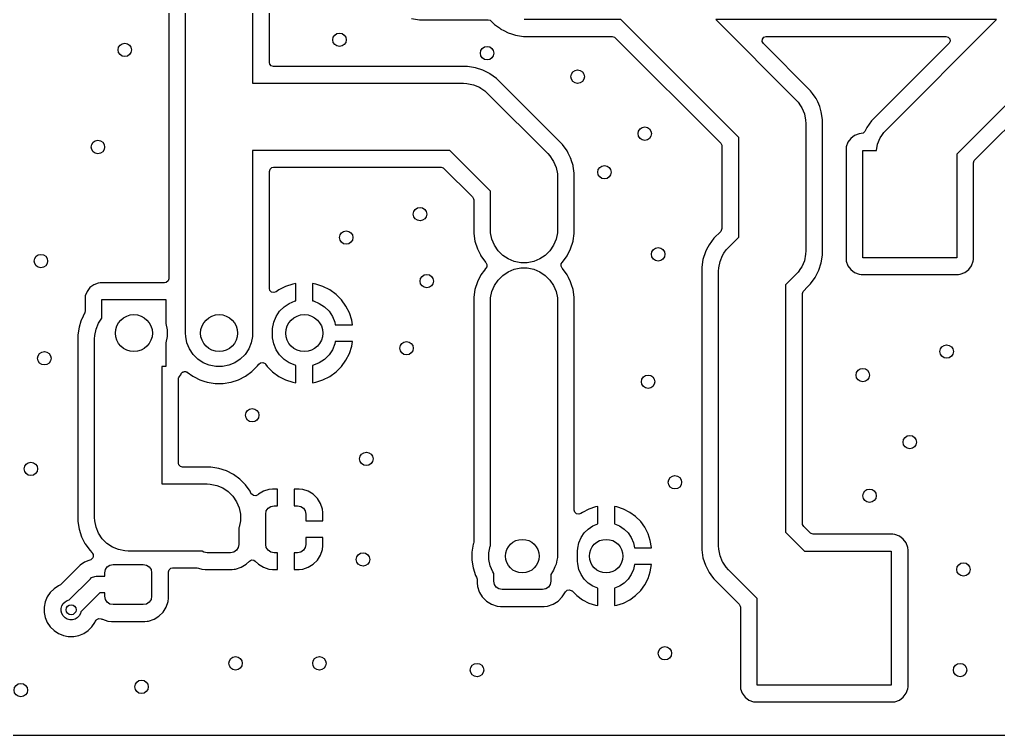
# Model space of a CAD drawing. Extents: x 2.03 to 8.88, y -5.74 to -2.97.
# Drawn here: x 5.955 to 7.104, y -5.738 to -4.898 of the extents above; entities that cross this region are included whole.
import ezdxf

# ---------------------------------------------------------------- set-up
doc = ezdxf.new("R2010")
doc.units = 0
doc.header["$MEASUREMENT"] = 0
doc.layers.add('BLACK', color=7, linetype='CONTINUOUS')

msp = doc.modelspace()

# ---------------------------------------------------------------- linework, layer by layer
at = {"layer": 'BLACK', "linetype": 'CONTINUOUS'}
for p, q in [((6.2287, -4.8232), (6.2287, -4.9724)), ((6.2484, -4.9479), (6.2484, -4.8339)), ((6.15, -5.0118), (6.15, -4.8395)), ((6.1303, -4.8497), (6.1303, -5.2018)), ((6.4153, -4.8962), (6.4245, -4.8977)), ((6.4245, -4.8977), (6.4245, -4.8977)), ((6.4245, -4.8977), (6.4816, -4.8977)), ((6.4816, -4.8977), (6.505, -4.8977)), ((6.505, -4.8977), (6.5076, -4.8984)), ((6.5076, -4.8984), (6.5085, -4.8991)), ((6.5085, -4.8991), (6.5127, -4.9033)), ((6.5127, -4.9033), (6.5195, -4.9082)), ((6.5512, -4.8976), (6.5473, -4.8974)), ((6.5945, -4.8976), (6.5512, -4.8976)), ((6.661, -4.8976), (6.5945, -4.8976)), ((6.7992, -5.0359), (6.661, -4.8976)), ((6.9252, -4.8976), (6.7724, -4.8976)), ((6.7724, -4.8976), (6.8664, -4.9917)), ((7.1018, -4.8976), (6.9252, -4.8976)), ((6.9722, -5.0273), (7.1018, -4.8976)), ((6.5195, -4.9082), (6.5195, -4.9082)), ((6.5195, -4.9082), (6.5202, -4.9088)), ((6.5202, -4.9088), (6.5235, -4.9105)), ((6.5235, -4.9105), (6.5285, -4.913)), ((6.5285, -4.913), (6.5285, -4.913)), ((6.5285, -4.913), (6.5285, -4.913)), ((6.5285, -4.913), (6.5326, -4.9143)), ((6.5326, -4.9143), (6.5373, -4.9159)), ((6.5373, -4.9159), (6.5465, -4.9173)), ((6.5465, -4.9173), (6.5465, -4.9173)), ((6.5465, -4.9173), (6.5898, -4.9173)), ((6.5898, -4.9173), (6.6508, -4.9173)), ((6.6508, -4.9173), (6.6535, -4.9181)), ((6.6535, -4.9181), (6.6543, -4.9188)), ((6.6543, -4.9188), (6.7781, -5.0426)), ((6.8269, -4.9233), (6.8271, -4.9205)), ((6.8283, -4.9257), (6.8269, -4.9233)), ((6.8271, -4.9205), (6.8288, -4.9183)), ((6.8836, -4.9811), (6.8283, -4.9257)), ((6.8288, -4.9183), (6.8314, -4.9174)), ((6.8314, -4.9174), (6.8317, -4.9173)), ((6.8317, -4.9173), (6.9205, -4.9173)), ((6.9205, -4.9173), (7.0424, -4.9173)), ((7.0459, -4.9257), (6.9549, -5.0166)), ((7.0424, -4.9173), (7.0451, -4.9181)), ((7.0451, -4.9181), (7.0469, -4.9202)), ((7.0461, -4.9254), (7.0459, -4.9257)), ((7.0473, -4.9229), (7.0461, -4.9254)), ((7.0469, -4.9202), (7.0473, -4.9229)), ((7.1895, -4.9213), (7.0551, -5.0557)), ((6.2489, -4.9499), (6.2484, -4.9479)), ((6.2507, -4.952), (6.2489, -4.9499)), ((7.0894, -5.0493), (7.1963, -4.9424)), ((6.2533, -4.9527), (6.2507, -4.952)), ((6.481, -4.9527), (6.2533, -4.9527)), ((6.4902, -4.9542), (6.481, -4.9527)), ((6.481, -4.9527), (6.481, -4.9527)), ((6.4991, -4.9571), (6.4902, -4.9542)), ((6.5068, -4.961), (6.4991, -4.9571)), ((6.5073, -4.9613), (6.5068, -4.961)), ((6.5149, -4.9668), (6.5073, -4.9613)), ((6.2287, -4.9724), (6.4764, -4.9724)), ((6.4764, -4.9724), (6.4802, -4.9726)), ((6.4802, -4.9726), (6.4878, -4.9741)), ((6.4878, -4.9741), (6.4949, -4.9771)), ((6.5923, -5.0442), (6.5149, -4.9668)), ((6.4949, -4.9771), (6.4965, -4.9782)), ((6.4965, -4.9782), (6.5014, -4.9814)), ((6.5014, -4.9814), (6.5042, -4.984)), ((6.5042, -4.984), (6.5751, -5.0548)), ((6.8859, -4.9842), (6.8836, -4.9811)), ((6.8891, -4.9886), (6.8859, -4.9842)), ((6.8664, -4.9917), (6.869, -4.9946)), ((6.869, -4.9946), (6.8718, -4.9987)), ((6.89, -4.9903), (6.8891, -4.9886)), ((6.8916, -4.9935), (6.89, -4.9903)), ((6.892, -4.9942), (6.8916, -4.9935)), ((6.8933, -4.9969), (6.892, -4.9942)), ((6.892, -4.9942), (6.892, -4.9942)), ((6.8943, -4.9998), (6.8933, -4.9969)), ((6.8933, -4.9969), (6.8933, -4.9969)), ((6.8933, -4.9969), (6.8933, -4.9969)), ((6.8718, -4.9987), (6.8733, -5.001)), ((6.8733, -5.001), (6.8763, -5.0081)), ((6.8763, -5.0081), (6.8778, -5.0157)), ((6.8962, -5.0057), (6.8943, -4.9998)), ((6.8977, -5.0149), (6.8962, -5.0057)), ((6.15, -5.2657), (6.15, -5.0118)), ((6.8778, -5.0157), (6.878, -5.0195)), ((6.878, -5.0195), (6.878, -5.1693)), ((6.8977, -5.1739), (6.8977, -5.0149)), ((6.9549, -5.0166), (6.9495, -5.0242)), ((6.9549, -5.0166), (6.9549, -5.0166)), ((6.9407, -5.0317), (6.9353, -5.0337)), ((6.943, -5.0315), (6.9407, -5.0317)), ((6.9431, -5.0315), (6.943, -5.0315)), ((6.943, -5.0315), (6.943, -5.0315)), ((6.943, -5.0315), (6.943, -5.0315)), ((6.9452, -5.0308), (6.9431, -5.0314)), ((6.9431, -5.0314), (6.9431, -5.0315)), ((6.9471, -5.0288), (6.9452, -5.0308)), ((6.9495, -5.0242), (6.9471, -5.0288)), ((6.9672, -5.0337), (6.9696, -5.0301)), ((6.9696, -5.0301), (6.9722, -5.0273)), ((6.7781, -5.0426), (6.7794, -5.045)), ((6.7992, -5.153), (6.7992, -5.0359)), ((6.9274, -5.0416), (6.9254, -5.0469)), ((6.9308, -5.0371), (6.9274, -5.0416)), ((6.9274, -5.0416), (6.9274, -5.0416)), ((6.9353, -5.0337), (6.9308, -5.0371)), ((6.9308, -5.0371), (6.9308, -5.0371)), ((6.9353, -5.0337), (6.9353, -5.0337)), ((6.9623, -5.0437), (6.9653, -5.0366)), ((6.9653, -5.0366), (6.9672, -5.0337)), ((6.4601, -5.0512), (6.2287, -5.0512)), ((6.2287, -5.0512), (6.2287, -5.2657)), ((6.5079, -5.099), (6.4601, -5.0512)), ((6.5978, -5.0517), (6.5923, -5.0442)), ((6.5992, -5.0545), (6.5978, -5.0517)), ((6.602, -5.06), (6.5992, -5.0545)), ((6.7794, -5.045), (6.7795, -5.046)), ((6.7795, -5.046), (6.7795, -5.1428)), ((6.9254, -5.0469), (6.9252, -5.0488)), ((6.9252, -5.0488), (6.9252, -5.0493)), ((6.9252, -5.0493), (6.9252, -5.0493)), ((6.9252, -5.0493), (6.9252, -5.1791)), ((6.9449, -5.1772), (6.9449, -5.0512)), ((6.9449, -5.0512), (6.9608, -5.0512)), ((6.9608, -5.0512), (6.9623, -5.0437)), ((7.0763, -5.0624), (7.0894, -5.0493)), ((6.5751, -5.0548), (6.5777, -5.0577)), ((6.5777, -5.0577), (6.5812, -5.063)), ((6.5812, -5.063), (6.582, -5.0641)), ((6.582, -5.0641), (6.5849, -5.0712)), ((6.6025, -5.0617), (6.602, -5.06)), ((6.602, -5.06), (6.602, -5.06)), ((6.6027, -5.0623), (6.6025, -5.0617)), ((6.6049, -5.0688), (6.6027, -5.0623)), ((7.0551, -5.0557), (7.0551, -5.1772)), ((7.0748, -5.0659), (7.0756, -5.0632)), ((7.0748, -5.1791), (7.0748, -5.0659)), ((7.0756, -5.0632), (7.0763, -5.0624)), ((6.2484, -5.0758), (6.2492, -5.0731)), ((6.2484, -5.2133), (6.2484, -5.0758)), ((6.2492, -5.0731), (6.2513, -5.0713)), ((6.2513, -5.0713), (6.2533, -5.0709)), ((6.2533, -5.0709), (6.4499, -5.0709)), ((6.4499, -5.0709), (6.4525, -5.0717)), ((6.4525, -5.0717), (6.4533, -5.0723)), ((6.4533, -5.0723), (6.4867, -5.1057)), ((6.5849, -5.0712), (6.5864, -5.0788)), ((6.605, -5.0697), (6.6049, -5.0688)), ((6.6063, -5.078), (6.605, -5.0697)), ((6.5864, -5.0788), (6.5866, -5.0827)), ((6.5866, -5.0827), (6.5866, -5.144)), ((6.6063, -5.1487), (6.6063, -5.078)), ((6.5079, -5.144), (6.5079, -5.099)), ((6.4867, -5.1057), (6.4881, -5.1081)), ((6.4881, -5.1081), (6.4882, -5.1092)), ((6.4882, -5.1092), (6.4882, -5.1487)), ((6.5081, -5.1479), (6.5079, -5.144)), ((6.5866, -5.144), (6.5864, -5.1479)), ((6.7781, -5.1463), (6.7699, -5.1544)), ((6.7787, -5.1454), (6.7781, -5.1463)), ((6.7795, -5.1428), (6.7787, -5.1454)), ((6.4882, -5.1487), (6.4896, -5.1578)), ((6.4896, -5.1578), (6.4925, -5.1667)), ((6.5096, -5.1554), (6.5081, -5.1479)), ((6.5125, -5.1626), (6.5096, -5.1554)), ((6.5849, -5.1554), (6.582, -5.1626)), ((6.5864, -5.1479), (6.5849, -5.1554)), ((6.602, -5.1667), (6.6049, -5.1578)), ((6.6049, -5.1578), (6.605, -5.1572)), ((6.605, -5.1572), (6.6063, -5.1487)), ((6.7699, -5.1544), (6.7644, -5.162)), ((6.7699, -5.1544), (6.7699, -5.1544)), ((6.7871, -5.1651), (6.7992, -5.153)), ((6.4925, -5.1667), (6.4962, -5.1739)), ((6.5168, -5.169), (6.5125, -5.1626)), ((6.5223, -5.1744), (6.5168, -5.169)), ((6.5777, -5.169), (6.5722, -5.1744)), ((6.582, -5.1626), (6.5777, -5.169)), ((6.5978, -5.175), (6.602, -5.1667)), ((6.7607, -5.1693), (6.7602, -5.1702)), ((6.763, -5.1648), (6.7607, -5.1693)), ((6.7607, -5.1693), (6.7607, -5.1693)), ((6.7644, -5.162), (6.763, -5.1648)), ((6.7819, -5.1719), (6.7845, -5.1679)), ((6.7845, -5.1679), (6.7871, -5.1651)), ((6.878, -5.1693), (6.8778, -5.1732)), ((6.4962, -5.1739), (6.4967, -5.175)), ((6.4967, -5.175), (6.5022, -5.1825)), ((6.5287, -5.1787), (6.5223, -5.1744)), ((6.5358, -5.1817), (6.5287, -5.1787)), ((6.5658, -5.1787), (6.5587, -5.1817)), ((6.5722, -5.1744), (6.5658, -5.1787)), ((6.5923, -5.1825), (6.5978, -5.175)), ((6.7573, -5.1791), (6.7559, -5.1883)), ((6.7602, -5.1702), (6.7573, -5.1791)), ((6.7573, -5.1791), (6.7573, -5.1791)), ((6.7602, -5.1702), (6.7602, -5.1702)), ((6.7773, -5.1815), (6.7802, -5.1744)), ((6.7802, -5.1744), (6.7819, -5.1719)), ((6.8763, -5.1807), (6.8733, -5.1879)), ((6.8778, -5.1732), (6.8763, -5.1807)), ((6.8962, -5.1831), (6.8968, -5.179)), ((6.8968, -5.179), (6.8977, -5.1739)), ((6.9252, -5.1791), (6.9252, -5.1791)), ((6.9252, -5.1791), (6.9254, -5.1814)), ((7.0551, -5.1772), (6.9449, -5.1772)), ((7.0746, -5.1814), (7.0748, -5.1791)), ((6.5007, -5.192), (6.4967, -5.1974)), ((6.5022, -5.1899), (6.5007, -5.192)), ((6.5022, -5.1825), (6.5022, -5.1825)), ((6.5022, -5.1825), (6.5024, -5.1827)), ((6.5024, -5.1896), (6.5022, -5.1899)), ((6.5022, -5.1899), (6.5022, -5.1899)), ((6.5022, -5.1899), (6.5022, -5.1899)), ((6.5024, -5.1827), (6.5037, -5.1851)), ((6.5035, -5.1879), (6.5024, -5.1896)), ((6.5037, -5.1851), (6.5035, -5.1879)), ((6.5287, -5.1936), (6.5358, -5.1907)), ((6.5434, -5.1832), (6.5358, -5.1817)), ((6.5358, -5.1907), (6.5434, -5.1892)), ((6.5511, -5.1832), (6.5434, -5.1832)), ((6.5434, -5.1892), (6.5511, -5.1892)), ((6.5587, -5.1817), (6.5511, -5.1832)), ((6.5511, -5.1892), (6.5587, -5.1907)), ((6.5587, -5.1907), (6.5658, -5.1936)), ((6.5908, -5.1872), (6.591, -5.1845)), ((6.5921, -5.1896), (6.5908, -5.1872)), ((6.591, -5.1845), (6.5921, -5.1827)), ((6.5921, -5.1827), (6.5923, -5.1825)), ((6.5923, -5.1899), (6.5921, -5.1896)), ((6.5978, -5.1974), (6.5923, -5.1899)), ((6.7559, -5.1883), (6.7559, -5.5204)), ((6.7756, -5.1929), (6.7758, -5.1891)), ((6.7758, -5.1891), (6.7773, -5.1815)), ((6.8719, -5.19), (6.869, -5.1943)), ((6.8733, -5.1879), (6.8719, -5.19)), ((6.8891, -5.2003), (6.8933, -5.192)), ((6.8933, -5.192), (6.8962, -5.1831)), ((6.9254, -5.1814), (6.9274, -5.1867)), ((6.9274, -5.1867), (6.9274, -5.1867)), ((6.9274, -5.1867), (6.9308, -5.1912)), ((6.9308, -5.1912), (6.9308, -5.1912)), ((6.9308, -5.1912), (6.9353, -5.1946)), ((7.0647, -5.1946), (7.0692, -5.1912)), ((7.0692, -5.1912), (7.0726, -5.1867)), ((7.0726, -5.1867), (7.0746, -5.1814)), ((6.1303, -5.2018), (6.1295, -5.2044)), ((6.4967, -5.1974), (6.4925, -5.2057)), ((6.5125, -5.2098), (6.5168, -5.2034)), ((6.5168, -5.2034), (6.5223, -5.1979)), ((6.5223, -5.1979), (6.5287, -5.1936)), ((6.5658, -5.1936), (6.5722, -5.1979)), ((6.5722, -5.1979), (6.5777, -5.2034)), ((6.5777, -5.2034), (6.582, -5.2098)), ((6.5994, -5.2005), (6.5978, -5.1974)), ((6.602, -5.2057), (6.5994, -5.2005)), ((6.7756, -5.5157), (6.7756, -5.1929)), ((6.8664, -5.1971), (6.8543, -5.2092)), ((6.869, -5.1943), (6.8664, -5.1971)), ((6.8836, -5.2078), (6.8891, -5.2003)), ((6.9353, -5.1946), (6.9353, -5.1946)), ((6.9353, -5.1946), (6.9407, -5.1966)), ((6.9407, -5.1966), (6.9407, -5.1966)), ((6.9407, -5.1966), (6.9409, -5.1966)), ((6.9409, -5.1966), (6.943, -5.1969)), ((6.943, -5.1969), (7.057, -5.1969)), ((7.057, -5.1969), (7.0593, -5.1966)), ((7.0593, -5.1966), (7.0647, -5.1946)), ((6.0378, -5.2123), (6.0344, -5.2168)), ((6.0423, -5.2089), (6.0378, -5.2123)), ((6.0378, -5.2123), (6.0378, -5.2123)), ((6.0476, -5.2069), (6.0423, -5.2089)), ((6.0423, -5.2089), (6.0423, -5.2089)), ((6.05, -5.2067), (6.0476, -5.2069)), ((6.1254, -5.2067), (6.05, -5.2067)), ((6.05, -5.2067), (6.05, -5.2067)), ((6.1274, -5.2062), (6.1254, -5.2067)), ((6.1295, -5.2044), (6.1274, -5.2062)), ((6.249, -5.2156), (6.2484, -5.2133)), ((6.2509, -5.2176), (6.249, -5.2156)), ((6.2594, -5.215), (6.2562, -5.2173)), ((6.2674, -5.2109), (6.2594, -5.215)), ((6.276, -5.2081), (6.2674, -5.2109)), ((6.2795, -5.2075), (6.276, -5.2081)), ((6.2795, -5.2278), (6.2795, -5.2075)), ((6.2795, -5.2075), (6.2795, -5.2075)), ((6.3028, -5.2081), (6.2992, -5.2075)), ((6.2992, -5.2075), (6.2992, -5.2278)), ((6.3113, -5.2109), (6.3028, -5.2081)), ((6.3193, -5.215), (6.3113, -5.2109)), ((6.3266, -5.2203), (6.3193, -5.215)), ((6.4896, -5.2145), (6.4882, -5.2237)), ((6.4925, -5.2057), (6.4896, -5.2145)), ((6.5096, -5.2169), (6.5125, -5.2098)), ((6.582, -5.2098), (6.5849, -5.2169)), ((6.603, -5.2089), (6.602, -5.2057)), ((6.602, -5.2057), (6.602, -5.2057)), ((6.602, -5.2057), (6.602, -5.2057)), ((6.6049, -5.2145), (6.603, -5.2089)), ((6.6063, -5.2237), (6.6049, -5.2145)), ((6.8543, -5.2092), (6.8543, -5.4994)), ((6.8755, -5.216), (6.8795, -5.2119)), ((6.8795, -5.2119), (6.8836, -5.2078)), ((6.0324, -5.2221), (6.0322, -5.2245)), ((6.0322, -5.2245), (6.0322, -5.2245)), ((6.0322, -5.2245), (6.0322, -5.2403)), ((6.0344, -5.2168), (6.0324, -5.2221)), ((6.0344, -5.2168), (6.0344, -5.2168)), ((6.0519, -5.248), (6.0519, -5.2264)), ((6.0519, -5.2264), (6.1269, -5.2264)), ((6.1269, -5.2264), (6.1269, -5.2539)), ((6.2536, -5.2182), (6.2509, -5.2176)), ((6.2562, -5.2173), (6.2536, -5.2182)), ((6.333, -5.2266), (6.3266, -5.2203)), ((6.3383, -5.2339), (6.333, -5.2266)), ((6.4882, -5.2237), (6.4882, -5.5114)), ((6.5079, -5.2283), (6.5081, -5.2245)), ((6.5081, -5.2245), (6.5096, -5.2169)), ((6.5849, -5.2169), (6.5864, -5.2245)), ((6.5864, -5.2245), (6.5866, -5.2283)), ((6.6063, -5.4735), (6.6063, -5.2237)), ((6.874, -5.2194), (6.8748, -5.2168)), ((6.874, -5.4893), (6.874, -5.2194)), ((6.8748, -5.2168), (6.8755, -5.216)), ((6.2604, -5.2401), (6.2656, -5.2349)), ((6.2656, -5.2349), (6.2717, -5.2308)), ((6.2717, -5.2308), (6.2785, -5.228)), ((6.2785, -5.228), (6.2795, -5.2278)), ((6.2992, -5.2278), (6.3003, -5.228)), ((6.3003, -5.228), (6.307, -5.2308)), ((6.307, -5.2308), (6.3132, -5.2349)), ((6.3132, -5.2349), (6.3184, -5.2401)), ((6.3424, -5.2419), (6.3383, -5.2339)), ((6.5079, -5.5155), (6.5079, -5.2283)), ((6.5866, -5.2283), (6.5866, -5.5256)), ((6.0279, -5.2498), (6.0273, -5.2516)), ((6.0282, -5.2493), (6.0279, -5.2498)), ((6.0279, -5.2498), (6.0279, -5.2498)), ((6.0279, -5.2498), (6.0279, -5.2498)), ((6.0279, -5.2498), (6.0279, -5.2498)), ((6.0316, -5.2425), (6.0282, -5.2493)), ((6.0282, -5.2493), (6.0282, -5.2493)), ((6.0321, -5.2412), (6.0316, -5.2425)), ((6.0322, -5.2403), (6.032, -5.2408)), ((6.032, -5.2408), (6.0321, -5.2412)), ((6.0494, -5.2517), (6.0519, -5.248)), ((6.2535, -5.253), (6.2563, -5.2462)), ((6.2563, -5.2462), (6.2604, -5.2401)), ((6.3184, -5.2401), (6.3224, -5.2462)), ((6.3224, -5.2462), (6.3253, -5.253)), ((6.3451, -5.2505), (6.3424, -5.2419)), ((6.0251, -5.2586), (6.0236, -5.2678)), ((6.0273, -5.2516), (6.0251, -5.2586)), ((6.0435, -5.2686), (6.045, -5.261)), ((6.045, -5.261), (6.048, -5.2539)), ((6.048, -5.2539), (6.0494, -5.2517)), ((6.1269, -5.2539), (6.127, -5.2543)), ((6.127, -5.2543), (6.1286, -5.2619)), ((6.2519, -5.2639), (6.2521, -5.2602)), ((6.2521, -5.2602), (6.2535, -5.253)), ((6.3253, -5.253), (6.3258, -5.2559)), ((6.3258, -5.2559), (6.346, -5.2559)), ((6.346, -5.2559), (6.3451, -5.2505)), ((6.0236, -5.2678), (6.0236, -5.4869)), ((6.0433, -5.2724), (6.0435, -5.2686)), ((6.0433, -5.4823), (6.0433, -5.2724)), ((6.1286, -5.2696), (6.127, -5.2772)), ((6.1286, -5.2619), (6.1286, -5.2696)), ((6.1502, -5.2696), (6.15, -5.2657)), ((6.1517, -5.2772), (6.1502, -5.2696)), ((6.2286, -5.2696), (6.227, -5.2772)), ((6.2287, -5.2657), (6.2286, -5.2696)), ((6.2519, -5.2676), (6.2519, -5.2639)), ((6.2521, -5.2713), (6.2519, -5.2676)), ((6.2535, -5.2785), (6.2521, -5.2713)), ((6.127, -5.2772), (6.1269, -5.2776)), ((6.1269, -5.2776), (6.1269, -5.3051)), ((6.1546, -5.2843), (6.1517, -5.2772)), ((6.1589, -5.2907), (6.1546, -5.2843)), ((6.2241, -5.2843), (6.2198, -5.2907)), ((6.227, -5.2772), (6.2241, -5.2843)), ((6.2563, -5.2853), (6.2535, -5.2785)), ((6.3253, -5.2785), (6.3224, -5.2853)), ((6.3258, -5.2756), (6.3253, -5.2785)), ((6.346, -5.2756), (6.3258, -5.2756)), ((6.3424, -5.2896), (6.3451, -5.281)), ((6.3451, -5.281), (6.346, -5.2756)), ((6.1644, -5.2962), (6.1589, -5.2907)), ((6.2198, -5.2907), (6.2143, -5.2962)), ((6.2604, -5.2914), (6.2563, -5.2853)), ((6.2656, -5.2966), (6.2604, -5.2914)), ((6.3184, -5.2914), (6.3132, -5.2966)), ((6.3224, -5.2853), (6.3184, -5.2914)), ((6.3383, -5.2976), (6.3424, -5.2896)), ((6.1269, -5.3051), (6.122, -5.3051)), ((6.122, -5.3051), (6.122, -5.4429)), ((6.1708, -5.3005), (6.1644, -5.2962)), ((6.1779, -5.3034), (6.1708, -5.3005)), ((6.1855, -5.3049), (6.1779, -5.3034)), ((6.1856, -5.3049), (6.1855, -5.3049)), ((6.1857, -5.3049), (6.1856, -5.3049)), ((6.193, -5.3049), (6.1857, -5.3049)), ((6.1931, -5.3049), (6.193, -5.3049)), ((6.1932, -5.3049), (6.1931, -5.3049)), ((6.2008, -5.3034), (6.1932, -5.3049)), ((6.2079, -5.3005), (6.2008, -5.3034)), ((6.2143, -5.2962), (6.2079, -5.3005)), ((6.2279, -5.3108), (6.2344, -5.3042)), ((6.2344, -5.3042), (6.2359, -5.3022)), ((6.2359, -5.3022), (6.2381, -5.3005)), ((6.2381, -5.3005), (6.2408, -5.3003)), ((6.2408, -5.3003), (6.2433, -5.3016)), ((6.2433, -5.3016), (6.2438, -5.3022)), ((6.2438, -5.3022), (6.2458, -5.3049)), ((6.2458, -5.3049), (6.2458, -5.3049)), ((6.2458, -5.3049), (6.2521, -5.3112)), ((6.2717, -5.3007), (6.2656, -5.2966)), ((6.2785, -5.3035), (6.2717, -5.3007)), ((6.2795, -5.3037), (6.2785, -5.3035)), ((6.2795, -5.324), (6.2795, -5.3037)), ((6.3003, -5.3035), (6.2992, -5.3037)), ((6.2992, -5.3037), (6.2992, -5.324)), ((6.307, -5.3007), (6.3003, -5.3035)), ((6.3132, -5.2966), (6.307, -5.3007)), ((6.3266, -5.3112), (6.333, -5.3049)), ((6.333, -5.3049), (6.3383, -5.2976)), ((6.1419, -5.3184), (6.1424, -5.3175)), ((6.1419, -5.3191), (6.1419, -5.3184)), ((6.1424, -5.3175), (6.1425, -5.3172)), ((6.1425, -5.3172), (6.1426, -5.317)), ((6.1426, -5.317), (6.1443, -5.3147)), ((6.1443, -5.3147), (6.1448, -5.3135)), ((6.1448, -5.3135), (6.145, -5.313)), ((6.145, -5.313), (6.1457, -5.3124)), ((6.1457, -5.3124), (6.1463, -5.3117)), ((6.1463, -5.3117), (6.1467, -5.3115)), ((6.1467, -5.3115), (6.1471, -5.3112)), ((6.1471, -5.3112), (6.148, -5.3111)), ((6.148, -5.3111), (6.1488, -5.3107)), ((6.1488, -5.3107), (6.1493, -5.3108)), ((6.1493, -5.3108), (6.1498, -5.3108)), ((6.1498, -5.3108), (6.1506, -5.3111)), ((6.1506, -5.3111), (6.1515, -5.3113)), ((6.1515, -5.3113), (6.1521, -5.3117)), ((6.1521, -5.3117), (6.1584, -5.3163)), ((6.1584, -5.3163), (6.1602, -5.3172)), ((6.1602, -5.3172), (6.1667, -5.3205)), ((6.212, -5.3205), (6.2203, -5.3163)), ((6.2203, -5.3163), (6.2279, -5.3108)), ((6.2521, -5.3112), (6.2594, -5.3165)), ((6.2594, -5.3165), (6.2674, -5.3206)), ((6.3113, -5.3206), (6.3193, -5.3165)), ((6.3193, -5.3165), (6.3266, -5.3112)), ((6.1418, -5.3197), (6.1419, -5.3191)), ((6.1418, -5.4183), (6.1418, -5.3197)), ((6.1667, -5.3205), (6.1667, -5.3205)), ((6.1667, -5.3205), (6.1667, -5.3205)), ((6.1667, -5.3205), (6.1714, -5.322)), ((6.1714, -5.322), (6.1755, -5.3234)), ((6.1755, -5.3234), (6.1847, -5.3248)), ((6.1847, -5.3248), (6.1847, -5.3248)), ((6.1847, -5.3248), (6.194, -5.3248)), ((6.194, -5.3248), (6.2032, -5.3234)), ((6.2032, -5.3234), (6.2036, -5.3232)), ((6.2036, -5.3232), (6.212, -5.3205)), ((6.2674, -5.3206), (6.276, -5.3234)), ((6.276, -5.3234), (6.2795, -5.324)), ((6.2992, -5.324), (6.3028, -5.3234)), ((6.3028, -5.3234), (6.3113, -5.3206)), ((6.1422, -5.4204), (6.1418, -5.4183)), ((6.144, -5.4224), (6.1422, -5.4204)), ((6.1466, -5.4232), (6.144, -5.4224)), ((6.1798, -5.4232), (6.1466, -5.4232)), ((6.189, -5.4247), (6.1798, -5.4232)), ((6.1798, -5.4232), (6.1798, -5.4232)), ((6.1979, -5.4275), (6.189, -5.4247)), ((6.2062, -5.4318), (6.1979, -5.4275)), ((6.2137, -5.4372), (6.2062, -5.4318)), ((6.122, -5.4429), (6.1752, -5.4429)), ((6.1752, -5.4429), (6.1791, -5.4431)), ((6.1791, -5.4431), (6.1866, -5.4446)), ((6.1866, -5.4446), (6.1938, -5.4476)), ((6.2203, -5.4438), (6.2137, -5.4372)), ((6.2257, -5.4513), (6.2203, -5.4438)), ((6.1938, -5.4476), (6.2002, -5.4519)), ((6.2002, -5.4519), (6.2056, -5.4573)), ((6.2262, -5.4524), (6.2257, -5.4513)), ((6.2272, -5.4543), (6.2262, -5.4524)), ((6.2277, -5.455), (6.2272, -5.4543)), ((6.2299, -5.4566), (6.2277, -5.455)), ((6.2326, -5.4568), (6.2299, -5.4566)), ((6.235, -5.4555), (6.2326, -5.4568)), ((6.2355, -5.455), (6.235, -5.4555)), ((6.2414, -5.4514), (6.2355, -5.455)), ((6.2479, -5.4492), (6.2414, -5.4514)), ((6.2414, -5.4514), (6.2414, -5.4514)), ((6.252, -5.4488), (6.2479, -5.4492)), ((6.2579, -5.4488), (6.252, -5.4488)), ((6.252, -5.4488), (6.252, -5.4488)), ((6.2579, -5.4685), (6.2579, -5.4488)), ((6.2835, -5.4488), (6.2776, -5.4488)), ((6.2776, -5.4488), (6.2776, -5.4685)), ((6.2875, -5.4492), (6.2835, -5.4488)), ((6.2941, -5.4514), (6.2875, -5.4492)), ((6.2875, -5.4492), (6.2875, -5.4492)), ((6.2999, -5.455), (6.2941, -5.4514)), ((6.2941, -5.4514), (6.2941, -5.4514)), ((6.3048, -5.4599), (6.2999, -5.455)), ((6.2056, -5.4573), (6.2099, -5.4637)), ((6.2099, -5.4637), (6.2129, -5.4709)), ((6.3084, -5.4658), (6.3048, -5.4599)), ((6.3106, -5.4723), (6.3084, -5.4658)), ((6.3084, -5.4658), (6.3084, -5.4658)), ((6.2129, -5.4709), (6.2144, -5.4784)), ((6.2144, -5.4784), (6.2144, -5.4861)), ((6.2441, -5.4783), (6.2448, -5.4746)), ((6.2441, -5.5138), (6.2441, -5.4783)), ((6.2448, -5.4746), (6.247, -5.4714)), ((6.247, -5.4714), (6.2502, -5.4693)), ((6.2502, -5.4693), (6.2539, -5.4685)), ((6.2539, -5.4685), (6.2579, -5.4685)), ((6.2776, -5.4685), (6.2815, -5.4685)), ((6.2815, -5.4685), (6.2853, -5.4693)), ((6.2853, -5.4693), (6.2885, -5.4714)), ((6.2885, -5.4714), (6.2906, -5.4746)), ((6.2906, -5.4746), (6.2913, -5.4783)), ((6.2913, -5.4783), (6.2913, -5.4862)), ((6.311, -5.4764), (6.3106, -5.4723)), ((6.311, -5.4862), (6.311, -5.4764)), ((6.311, -5.4764), (6.311, -5.4764)), ((6.6069, -5.4758), (6.6063, -5.4735)), ((6.6088, -5.4778), (6.6069, -5.4758)), ((6.6115, -5.4784), (6.6088, -5.4778)), ((6.6141, -5.4775), (6.6115, -5.4784)), ((6.6158, -5.4762), (6.6141, -5.4775)), ((6.6233, -5.4724), (6.6158, -5.4762)), ((6.6313, -5.4698), (6.6233, -5.4724)), ((6.6339, -5.4694), (6.6313, -5.4698)), ((6.6339, -5.4897), (6.6339, -5.4694)), ((6.6339, -5.4694), (6.6339, -5.4694)), ((6.6561, -5.4698), (6.6535, -5.4694)), ((6.6535, -5.4694), (6.6535, -5.4897)), ((6.6641, -5.4724), (6.6561, -5.4698)), ((6.6716, -5.4762), (6.6641, -5.4724)), ((6.6783, -5.4811), (6.6716, -5.4762)), ((6.0236, -5.4869), (6.0251, -5.4961)), ((6.0435, -5.4861), (6.0433, -5.4823)), ((6.045, -5.4937), (6.0435, -5.4861)), ((6.2144, -5.4861), (6.2129, -5.4937)), ((6.2913, -5.4862), (6.311, -5.4862)), ((6.6279, -5.4921), (6.6339, -5.4897)), ((6.6535, -5.4897), (6.6595, -5.4921)), ((6.6842, -5.487), (6.6783, -5.4811)), ((6.6783, -5.4811), (6.6783, -5.4811)), ((6.6892, -5.4938), (6.6842, -5.487)), ((6.6842, -5.487), (6.6842, -5.487)), ((6.8741, -5.4903), (6.874, -5.4893)), ((6.8755, -5.4927), (6.8741, -5.4903)), ((6.0251, -5.4961), (6.0279, -5.505)), ((6.048, -5.5008), (6.045, -5.4937)), ((6.0522, -5.5073), (6.048, -5.5008)), ((6.2129, -5.4937), (6.2126, -5.4944)), ((6.2126, -5.4944), (6.2126, -5.5138)), ((6.6142, -5.5059), (6.6178, -5.5004)), ((6.6178, -5.5004), (6.6225, -5.4958)), ((6.6225, -5.4958), (6.6279, -5.4921)), ((6.6595, -5.4921), (6.6649, -5.4958)), ((6.6649, -5.4958), (6.6696, -5.5004)), ((6.6696, -5.5004), (6.6732, -5.5059)), ((6.693, -5.5013), (6.6892, -5.4938)), ((6.6955, -5.5092), (6.693, -5.5013)), ((6.8543, -5.4994), (6.8765, -5.5217)), ((6.8833, -5.5005), (6.8755, -5.4927)), ((6.8841, -5.5012), (6.8833, -5.5005)), ((6.8867, -5.5019), (6.8841, -5.5012)), ((6.9802, -5.5019), (6.8867, -5.5019)), ((6.9826, -5.5022), (6.9802, -5.5019)), ((6.9802, -5.5019), (6.9802, -5.5019)), ((6.9802, -5.5019), (6.9802, -5.5019)), ((6.9802, -5.5019), (6.9802, -5.5019)), ((6.9879, -5.5042), (6.9826, -5.5022)), ((6.9826, -5.5022), (6.9826, -5.5022)), ((6.0279, -5.505), (6.0319, -5.5127)), ((6.0319, -5.5127), (6.0322, -5.5132)), ((6.0322, -5.5132), (6.0376, -5.5208)), ((6.0577, -5.5127), (6.0522, -5.5073)), ((6.0641, -5.517), (6.0577, -5.5127)), ((6.2126, -5.5138), (6.2118, -5.5175)), ((6.2448, -5.5175), (6.2441, -5.5138)), ((6.2913, -5.5138), (6.2906, -5.5175)), ((6.311, -5.5059), (6.2913, -5.5059)), ((6.2913, -5.5059), (6.2913, -5.5138)), ((6.311, -5.5157), (6.311, -5.5059)), ((6.4877, -5.5137), (6.4862, -5.5229)), ((6.4879, -5.5129), (6.4877, -5.5137)), ((6.4882, -5.5114), (6.4879, -5.5129)), ((6.6104, -5.5184), (6.6117, -5.5119)), ((6.6117, -5.5119), (6.6142, -5.5059)), ((6.6732, -5.5059), (6.6757, -5.5119)), ((6.6757, -5.5119), (6.6769, -5.5177)), ((6.6969, -5.5175), (6.6955, -5.5092)), ((6.6955, -5.5092), (6.6955, -5.5092)), ((6.9924, -5.5076), (6.9879, -5.5042)), ((6.9879, -5.5042), (6.9879, -5.5042)), ((6.9958, -5.5121), (6.9924, -5.5076)), ((6.9924, -5.5076), (6.9924, -5.5076)), ((6.9978, -5.5174), (6.9958, -5.5121)), ((6.9958, -5.5121), (6.9958, -5.5121)), ((6.0376, -5.5208), (6.0376, -5.5208)), ((6.0376, -5.5208), (6.0404, -5.5236)), ((6.0404, -5.5236), (6.041, -5.5246)), ((6.041, -5.5246), (6.0416, -5.5256)), ((6.0416, -5.5256), (6.0416, -5.5258)), ((6.0416, -5.5258), (6.0417, -5.526)), ((6.0712, -5.52), (6.0641, -5.517)), ((6.0788, -5.5215), (6.0712, -5.52)), ((6.0827, -5.5217), (6.0788, -5.5215)), ((6.1696, -5.5217), (6.0827, -5.5217)), ((6.1714, -5.5229), (6.1696, -5.5217)), ((6.1752, -5.5236), (6.1714, -5.5229)), ((6.2028, -5.5236), (6.1752, -5.5236)), ((6.2065, -5.5229), (6.2028, -5.5236)), ((6.2097, -5.5207), (6.2065, -5.5229)), ((6.2118, -5.5175), (6.2097, -5.5207)), ((6.247, -5.5207), (6.2448, -5.5175)), ((6.2502, -5.5229), (6.247, -5.5207)), ((6.2539, -5.5236), (6.2502, -5.5229)), ((6.2579, -5.5236), (6.2539, -5.5236)), ((6.2579, -5.5433), (6.2579, -5.5236)), ((6.2815, -5.5236), (6.2776, -5.5236)), ((6.2776, -5.5236), (6.2776, -5.5433)), ((6.2853, -5.5229), (6.2815, -5.5236)), ((6.2885, -5.5207), (6.2853, -5.5229)), ((6.2906, -5.5175), (6.2885, -5.5207)), ((6.3084, -5.5263), (6.3106, -5.5198)), ((6.3106, -5.5198), (6.311, -5.5157)), ((6.3106, -5.5198), (6.3106, -5.5198)), ((6.311, -5.5157), (6.311, -5.5157)), ((6.4862, -5.5229), (6.4862, -5.5322)), ((6.5061, -5.5237), (6.5076, -5.5161)), ((6.5061, -5.5314), (6.5061, -5.5237)), ((6.5076, -5.5161), (6.5079, -5.5155)), ((6.5866, -5.5256), (6.5864, -5.5294)), ((6.6102, -5.5217), (6.6104, -5.5184)), ((6.6102, -5.5335), (6.6102, -5.5217)), ((6.6769, -5.5177), (6.6969, -5.5177)), ((6.6969, -5.5177), (6.6969, -5.5175)), ((6.7559, -5.5204), (6.7573, -5.5296)), ((6.7758, -5.5196), (6.7756, -5.5157)), ((6.7773, -5.5272), (6.7758, -5.5196)), ((6.8765, -5.5217), (6.9783, -5.5217)), ((6.9783, -5.5217), (6.9783, -5.6791)), ((6.9978, -5.5177), (6.9978, -5.5174)), ((6.9979, -5.5181), (6.9978, -5.5177)), ((6.9981, -5.5198), (6.9979, -5.5181)), ((6.9981, -5.5997), (6.9981, -5.5198)), ((6.9981, -5.5198), (6.9981, -5.5198)), ((6.9981, -5.5198), (6.9981, -5.5198)), ((6.0313, -5.5348), (6.0264, -5.5381)), ((6.0367, -5.5326), (6.0313, -5.5348)), ((6.0313, -5.5348), (6.0313, -5.5348)), ((6.0375, -5.5324), (6.0367, -5.5326)), ((6.0367, -5.5326), (6.0367, -5.5326)), ((6.0387, -5.532), (6.0375, -5.5324)), ((6.0408, -5.5302), (6.0387, -5.532)), ((6.0411, -5.5296), (6.0408, -5.5302)), ((6.0416, -5.5287), (6.0411, -5.5296)), ((6.0417, -5.5283), (6.0416, -5.5286)), ((6.0416, -5.5286), (6.0416, -5.5287)), ((6.0417, -5.526), (6.0417, -5.5272)), ((6.0417, -5.5272), (6.0417, -5.5283)), ((6.2153, -5.5407), (6.2212, -5.5371)), ((6.2212, -5.5371), (6.2249, -5.5334)), ((6.2249, -5.5334), (6.2273, -5.5321)), ((6.2273, -5.5321), (6.2301, -5.5323)), ((6.2301, -5.5323), (6.2318, -5.5334)), ((6.2318, -5.5334), (6.2355, -5.5371)), ((6.2355, -5.5371), (6.2414, -5.5407)), ((6.2941, -5.5407), (6.2999, -5.5371)), ((6.2999, -5.5371), (6.3048, -5.5322)), ((6.3048, -5.5322), (6.3084, -5.5263)), ((6.3084, -5.5263), (6.3084, -5.5263)), ((6.4862, -5.5322), (6.4877, -5.5414)), ((6.5076, -5.539), (6.5061, -5.5314)), ((6.5849, -5.537), (6.5836, -5.5403)), ((6.5859, -5.5323), (6.5849, -5.537)), ((6.5864, -5.5294), (6.5859, -5.5323)), ((6.6104, -5.5367), (6.6102, -5.5335)), ((6.6117, -5.5432), (6.6104, -5.5367)), ((6.7573, -5.5296), (6.7602, -5.5384)), ((6.7802, -5.5343), (6.7773, -5.5272)), ((6.7806, -5.5349), (6.7802, -5.5343)), ((6.7845, -5.5407), (6.7806, -5.5349)), ((6.0264, -5.5381), (6.0033, -5.5612)), ((6.0264, -5.5381), (6.0264, -5.5381)), ((6.0551, -5.5472), (6.0559, -5.5435)), ((6.0551, -5.5512), (6.0551, -5.5472)), ((6.0559, -5.5435), (6.058, -5.5403)), ((6.058, -5.5403), (6.0612, -5.5382)), ((6.0612, -5.5382), (6.065, -5.5374)), ((6.065, -5.5374), (6.1004, -5.5374)), ((6.1004, -5.5374), (6.1042, -5.5382)), ((6.1042, -5.5382), (6.1074, -5.5403)), ((6.1074, -5.5403), (6.1095, -5.5435)), ((6.1095, -5.5435), (6.1102, -5.5472)), ((6.1102, -5.5472), (6.1102, -5.5748)), ((6.1299, -5.5462), (6.1307, -5.5436)), ((6.1299, -5.5768), (6.1299, -5.5462)), ((6.1307, -5.5436), (6.1328, -5.5418)), ((6.1328, -5.5418), (6.1348, -5.5414)), ((6.1348, -5.5414), (6.1637, -5.5414)), ((6.1637, -5.5414), (6.1652, -5.5416)), ((6.1652, -5.5416), (6.1692, -5.5429)), ((6.1692, -5.5429), (6.1732, -5.5433)), ((6.1732, -5.5433), (6.2047, -5.5433)), ((6.2047, -5.5433), (6.2069, -5.5431)), ((6.2047, -5.5433), (6.2047, -5.5433)), ((6.2047, -5.5433), (6.2047, -5.5433)), ((6.2069, -5.5431), (6.2088, -5.5429)), ((6.2088, -5.5429), (6.2153, -5.5407)), ((6.2414, -5.5407), (6.2414, -5.5407)), ((6.2414, -5.5407), (6.2479, -5.5429)), ((6.2479, -5.5429), (6.2479, -5.5429)), ((6.2479, -5.5429), (6.252, -5.5433)), ((6.252, -5.5433), (6.2579, -5.5433)), ((6.2579, -5.5433), (6.2579, -5.5433)), ((6.2776, -5.5433), (6.2835, -5.5433)), ((6.2835, -5.5433), (6.2875, -5.5429)), ((6.2835, -5.5433), (6.2835, -5.5433)), ((6.2875, -5.5429), (6.2941, -5.5407)), ((6.2941, -5.5407), (6.2941, -5.5407)), ((6.4877, -5.5414), (6.4877, -5.5414)), ((6.4877, -5.5414), (6.4905, -5.5502)), ((6.5106, -5.5461), (6.5076, -5.539)), ((6.5118, -5.548), (6.5106, -5.5461)), ((6.5118, -5.5571), (6.5118, -5.548)), ((6.5806, -5.5462), (6.5787, -5.549)), ((6.582, -5.5441), (6.5806, -5.5462)), ((6.5836, -5.5403), (6.582, -5.5441)), ((6.6142, -5.5492), (6.6117, -5.5432)), ((6.6757, -5.5432), (6.6732, -5.5492)), ((6.6769, -5.5374), (6.6757, -5.5432)), ((6.6969, -5.5374), (6.6769, -5.5374)), ((6.693, -5.5539), (6.6955, -5.5459)), ((6.6955, -5.5459), (6.6969, -5.5376)), ((6.6955, -5.5459), (6.6955, -5.5459)), ((6.6969, -5.5376), (6.6969, -5.5374)), ((6.7602, -5.5384), (6.7637, -5.5453)), ((6.7637, -5.5453), (6.7644, -5.5467)), ((6.7644, -5.5467), (6.7685, -5.5523)), ((6.7871, -5.5436), (6.7845, -5.5407)), ((6.8209, -5.5773), (6.7871, -5.5436)), ((6.0133, -5.5791), (6.0383, -5.5541)), ((6.0383, -5.5541), (6.0398, -5.5528)), ((6.0398, -5.5528), (6.0434, -5.5514)), ((6.0398, -5.5528), (6.0398, -5.5528)), ((6.0434, -5.5514), (6.0453, -5.5512)), ((6.0453, -5.5512), (6.0551, -5.5512)), ((6.4905, -5.5502), (6.4905, -5.5502)), ((6.4905, -5.5502), (6.4916, -5.5523)), ((6.4916, -5.5523), (6.4921, -5.5545)), ((6.4921, -5.5545), (6.4921, -5.5591)), ((6.4921, -5.5591), (6.4921, -5.5591)), ((6.4921, -5.5591), (6.4925, -5.5631)), ((6.5126, -5.5609), (6.5118, -5.5571)), ((6.5787, -5.5571), (6.578, -5.5609)), ((6.5787, -5.549), (6.5787, -5.5571)), ((6.6178, -5.5547), (6.6142, -5.5492)), ((6.6225, -5.5593), (6.6178, -5.5547)), ((6.6279, -5.563), (6.6225, -5.5593)), ((6.6649, -5.5593), (6.6595, -5.563)), ((6.6696, -5.5547), (6.6649, -5.5593)), ((6.6732, -5.5492), (6.6696, -5.5547)), ((6.6892, -5.5613), (6.693, -5.5539)), ((6.7685, -5.5523), (6.7699, -5.5542)), ((6.7699, -5.5542), (6.7997, -5.5841)), ((5.9913, -5.5705), (5.9878, -5.5756)), ((5.9957, -5.5661), (5.9913, -5.5705)), ((5.9913, -5.5705), (5.9913, -5.5705)), ((6.0008, -5.5626), (5.9957, -5.5661)), ((5.9957, -5.5661), (5.9957, -5.5661)), ((6.0018, -5.5622), (6.0008, -5.5626)), ((6.0008, -5.5626), (6.0008, -5.5626)), ((6.0033, -5.5612), (6.0018, -5.5622)), ((6.0494, -5.5709), (6.0272, -5.593)), ((6.0551, -5.5709), (6.0494, -5.5709)), ((6.0551, -5.5748), (6.0551, -5.5709)), ((6.4925, -5.5631), (6.4925, -5.5631)), ((6.4925, -5.5631), (6.4947, -5.5697)), ((6.4947, -5.5697), (6.4947, -5.5697)), ((6.4947, -5.5697), (6.4952, -5.5705)), ((6.4952, -5.5705), (6.4983, -5.5755)), ((6.5147, -5.564), (6.5126, -5.5609)), ((6.5179, -5.5662), (6.5147, -5.564)), ((6.5217, -5.5669), (6.5179, -5.5662)), ((6.5689, -5.5669), (6.5217, -5.5669)), ((6.5727, -5.5662), (6.5689, -5.5669)), ((6.5759, -5.564), (6.5727, -5.5662)), ((6.578, -5.5609), (6.5759, -5.564)), ((6.5922, -5.5755), (6.5959, -5.5697)), ((6.5959, -5.5697), (6.596, -5.5694)), ((6.5959, -5.5697), (6.5959, -5.5697)), ((6.596, -5.5694), (6.598, -5.5676)), ((6.598, -5.5676), (6.6008, -5.5671)), ((6.6008, -5.5671), (6.6033, -5.5682)), ((6.6033, -5.5682), (6.6036, -5.5685)), ((6.6036, -5.5685), (6.6091, -5.574)), ((6.6339, -5.5654), (6.6279, -5.563)), ((6.6339, -5.5857), (6.6339, -5.5654)), ((6.6595, -5.563), (6.6535, -5.5654)), ((6.6535, -5.5654), (6.6535, -5.5857)), ((6.6783, -5.574), (6.6842, -5.5681)), ((6.6842, -5.5681), (6.6892, -5.5613)), ((6.6842, -5.5681), (6.6842, -5.5681)), ((5.9854, -5.5814), (5.9842, -5.5874)), ((5.9878, -5.5756), (5.9854, -5.5814)), ((5.9854, -5.5814), (5.9854, -5.5814)), ((5.9878, -5.5756), (5.9878, -5.5756)), ((6.0064, -5.5834), (6.0086, -5.5812)), ((6.0086, -5.5812), (6.0112, -5.5796)), ((6.0112, -5.5796), (6.0133, -5.5791)), ((6.0559, -5.5786), (6.0551, -5.5748)), ((6.058, -5.5818), (6.0559, -5.5786)), ((6.0612, -5.5839), (6.058, -5.5818)), ((6.1074, -5.5818), (6.1042, -5.5839)), ((6.1095, -5.5786), (6.1074, -5.5818)), ((6.1102, -5.5748), (6.1095, -5.5786)), ((6.1274, -5.5874), (6.1295, -5.5808)), ((6.1295, -5.5808), (6.1299, -5.5768)), ((6.4983, -5.5755), (6.5032, -5.5804)), ((6.5032, -5.5804), (6.5091, -5.584)), ((6.5815, -5.584), (6.5873, -5.5804)), ((6.5873, -5.5804), (6.5922, -5.5755)), ((6.6091, -5.574), (6.6091, -5.574)), ((6.6091, -5.574), (6.6158, -5.5789)), ((6.6158, -5.5789), (6.6233, -5.5827)), ((6.6233, -5.5827), (6.6313, -5.5853)), ((6.6561, -5.5853), (6.6641, -5.5827)), ((6.6641, -5.5827), (6.6716, -5.5789)), ((6.6716, -5.5789), (6.6783, -5.574)), ((6.6783, -5.574), (6.6783, -5.574)), ((6.8209, -5.6791), (6.8209, -5.5773)), ((5.9842, -5.5874), (5.9842, -5.5937)), ((5.9842, -5.5937), (5.9854, -5.5997)), ((6.004, -5.589), (6.0048, -5.586)), ((6.004, -5.5921), (6.004, -5.589)), ((6.0048, -5.5951), (6.004, -5.5921)), ((6.0048, -5.586), (6.0064, -5.5834)), ((6.0272, -5.593), (6.0267, -5.5951)), ((6.065, -5.5846), (6.0612, -5.5839)), ((6.1004, -5.5846), (6.065, -5.5846)), ((6.1042, -5.5839), (6.1004, -5.5846)), ((6.1188, -5.5981), (6.1237, -5.5933)), ((6.1237, -5.5933), (6.1274, -5.5874)), ((6.5091, -5.584), (6.5156, -5.5862)), ((6.5156, -5.5862), (6.5197, -5.5866)), ((6.5197, -5.5866), (6.5402, -5.5866)), ((6.5402, -5.5866), (6.5402, -5.5866)), ((6.5402, -5.5866), (6.5406, -5.5866)), ((6.5406, -5.5866), (6.5503, -5.5866)), ((6.5503, -5.5866), (6.5503, -5.5866)), ((6.5503, -5.5866), (6.5709, -5.5866)), ((6.5709, -5.5866), (6.5749, -5.5862)), ((6.5709, -5.5866), (6.5709, -5.5866)), ((6.5749, -5.5862), (6.5815, -5.584)), ((6.6313, -5.5853), (6.6339, -5.5857)), ((6.6535, -5.5857), (6.6561, -5.5853)), ((6.6561, -5.5853), (6.6561, -5.5853)), ((6.7997, -5.5841), (6.801, -5.5865)), ((6.801, -5.5865), (6.8012, -5.5875)), ((6.8012, -5.5875), (6.8012, -5.681)), ((5.9854, -5.5997), (5.9854, -5.5997)), ((5.9854, -5.5997), (5.9878, -5.6055)), ((5.9878, -5.6055), (5.9878, -5.6055)), ((5.9878, -5.6055), (5.9913, -5.6106)), ((6.0064, -5.5977), (6.0048, -5.5951)), ((6.0086, -5.5999), (6.0064, -5.5977)), ((6.0112, -5.6015), (6.0086, -5.5999)), ((6.0142, -5.6023), (6.0112, -5.6015)), ((6.0173, -5.6023), (6.0142, -5.6023)), ((6.0203, -5.6015), (6.0173, -5.6023)), ((6.0229, -5.5999), (6.0203, -5.6015)), ((6.0251, -5.5977), (6.0229, -5.5999)), ((6.0267, -5.5951), (6.0251, -5.5977)), ((6.0402, -5.6106), (6.0437, -5.6055)), ((6.0437, -5.6055), (6.0441, -5.6045)), ((6.0441, -5.6045), (6.0442, -5.6043)), ((6.0442, -5.6043), (6.0443, -5.6041)), ((6.0443, -5.6041), (6.0451, -5.603)), ((6.0451, -5.603), (6.0459, -5.6022)), ((6.0459, -5.6022), (6.0483, -5.6009)), ((6.0483, -5.6009), (6.0511, -5.6011)), ((6.0511, -5.6011), (6.0519, -5.6015)), ((6.0519, -5.6015), (6.0521, -5.6016)), ((6.0521, -5.6016), (6.0524, -5.6018)), ((6.0524, -5.6018), (6.0589, -5.6039)), ((6.0589, -5.6039), (6.063, -5.6044)), ((6.063, -5.6044), (6.1024, -5.6044)), ((6.1024, -5.6044), (6.105, -5.6041)), ((6.1024, -5.6044), (6.1024, -5.6044)), ((6.1024, -5.6044), (6.1024, -5.6044)), ((6.105, -5.6041), (6.1064, -5.6039)), ((6.1064, -5.6039), (6.113, -5.6018)), ((6.113, -5.6018), (6.1188, -5.5981)), ((6.9981, -5.681), (6.9981, -5.5997)), ((5.9913, -5.6106), (5.9913, -5.6106)), ((5.9913, -5.6106), (5.9957, -5.615)), ((5.9957, -5.615), (5.9957, -5.615)), ((5.9957, -5.615), (6.0008, -5.6185)), ((6.0307, -5.6185), (6.0358, -5.615)), ((6.0358, -5.615), (6.0402, -5.6106)), ((6.0008, -5.6185), (6.0008, -5.6185)), ((6.0008, -5.6185), (6.004, -5.6198)), ((6.004, -5.6198), (6.0066, -5.6209)), ((6.0066, -5.6209), (6.0122, -5.622)), ((6.0122, -5.622), (6.0126, -5.6221)), ((6.0126, -5.6221), (6.0126, -5.6221)), ((6.0126, -5.6221), (6.0126, -5.6221)), ((6.0126, -5.6221), (6.0189, -5.6221)), ((6.0189, -5.6221), (6.0249, -5.6209)), ((6.0189, -5.6221), (6.0189, -5.6221)), ((6.0249, -5.6209), (6.0307, -5.6185)), ((6.8012, -5.681), (6.8012, -5.681)), ((6.8012, -5.681), (6.8014, -5.6834)), ((6.8014, -5.6834), (6.8034, -5.6887)), ((6.9783, -5.6791), (6.8209, -5.6791)), ((6.9958, -5.6887), (6.9978, -5.6834)), ((6.9978, -5.6834), (6.9981, -5.681)), ((6.9981, -5.681), (6.9981, -5.681)), ((6.8034, -5.6887), (6.8034, -5.6887)), ((6.8034, -5.6887), (6.8068, -5.6932)), ((6.8068, -5.6932), (6.8068, -5.6932)), ((6.8068, -5.6932), (6.8113, -5.6966)), ((6.8113, -5.6966), (6.8113, -5.6966)), ((6.8113, -5.6966), (6.8166, -5.6986)), ((6.9826, -5.6986), (6.9879, -5.6966)), ((6.9879, -5.6966), (6.9924, -5.6932)), ((6.9924, -5.6932), (6.9958, -5.6887)), ((6.8166, -5.6986), (6.8166, -5.6986)), ((6.8166, -5.6986), (6.8169, -5.6986)), ((6.8169, -5.6986), (6.819, -5.6988)), ((6.819, -5.6988), (6.9802, -5.6988)), ((6.9802, -5.6988), (6.9826, -5.6986)), ((8.7991, -5.7382), (2.1065, -5.7382))]:
    msp.add_line(p, q, dxfattribs=at)
at = {"layer": 'BLACK'}
for centre, radius in [((6.3307, -4.9213), 0.00787), ((6.0787, -4.9331), 0.00787), ((6.5039, -4.937), 0.00787), ((6.6102, -4.9646), 0.00787), ((6.689, -5.0315), 0.00787), ((6.0472, -5.0472), 0.00787), ((6.6417, -5.0768), 0.00787), ((6.4252, -5.126), 0.00787), ((6.3386, -5.1535), 0.00787), ((6.7047, -5.1732), 0.00787), ((5.9803, -5.1811), 0.00787), ((6.4331, -5.2047), 0.00787), ((6.0894, -5.2657), 0.0217), ((6.1894, -5.2657), 0.0217), ((6.2894, -5.2657), 0.0217), ((6.4094, -5.2835), 0.00787), ((7.0433, -5.2874), 0.00787), ((5.9843, -5.2953), 0.00787), ((6.9449, -5.315), 0.00787), ((6.6929, -5.3228), 0.00787), ((6.2283, -5.3622), 0.00787), ((7, -5.3937), 0.00787), ((6.3622, -5.4134), 0.00787), ((5.9685, -5.4252), 0.00787), ((6.7244, -5.4409), 0.00787), ((6.9528, -5.4567), 0.00787), ((6.5453, -5.5276), 0.0197), ((6.6437, -5.5276), 0.0197), ((6.3583, -5.5315), 0.00787), ((7.063, -5.5433), 0.00787), ((6.0157, -5.5906), 0.00591), ((6.7126, -5.6417), 0.00787), ((6.2087, -5.6535), 0.00787), ((6.3071, -5.6535), 0.00787), ((6.4921, -5.6614), 0.00787), ((7.0591, -5.6614), 0.00787), ((6.0984, -5.6811), 0.00787), ((5.9567, -5.685), 0.00787)]:
    msp.add_circle(centre, radius, dxfattribs=at)
at = {"layer": 'WHITE'}
for centre, radius in [((6.3307, -4.9213), 0.00787), ((6.0787, -4.9331), 0.00787), ((6.5039, -4.937), 0.00787), ((6.6102, -4.9646), 0.00787), ((6.689, -5.0315), 0.00787), ((6.0472, -5.0472), 0.00787), ((6.6417, -5.0768), 0.00787), ((6.4252, -5.126), 0.00787), ((6.3386, -5.1535), 0.00787), ((6.7047, -5.1732), 0.00787), ((5.9803, -5.1811), 0.00787), ((6.4331, -5.2047), 0.00787), ((6.0894, -5.2657), 0.0217), ((6.1894, -5.2657), 0.0217), ((6.2894, -5.2657), 0.0217), ((6.4094, -5.2835), 0.00787), ((7.0433, -5.2874), 0.00787), ((5.9843, -5.2953), 0.00787), ((6.9449, -5.315), 0.00787), ((6.6929, -5.3228), 0.00787), ((6.2283, -5.3622), 0.00787), ((7, -5.3937), 0.00787), ((6.3622, -5.4134), 0.00787), ((5.9685, -5.4252), 0.00787), ((6.7244, -5.4409), 0.00787), ((6.9528, -5.4567), 0.00787), ((6.5453, -5.5276), 0.0197), ((6.6437, -5.5276), 0.0197), ((6.3583, -5.5315), 0.00787), ((7.063, -5.5433), 0.00787), ((6.0157, -5.5906), 0.00591), ((6.7126, -5.6417), 0.00787), ((6.2087, -5.6535), 0.00787), ((6.3071, -5.6535), 0.00787), ((6.4921, -5.6614), 0.00787), ((7.0591, -5.6614), 0.00787), ((6.0984, -5.6811), 0.00787), ((5.9567, -5.685), 0.00787)]:
    msp.add_circle(centre, radius, dxfattribs=at)

doc.saveas('drawing.dxf')
